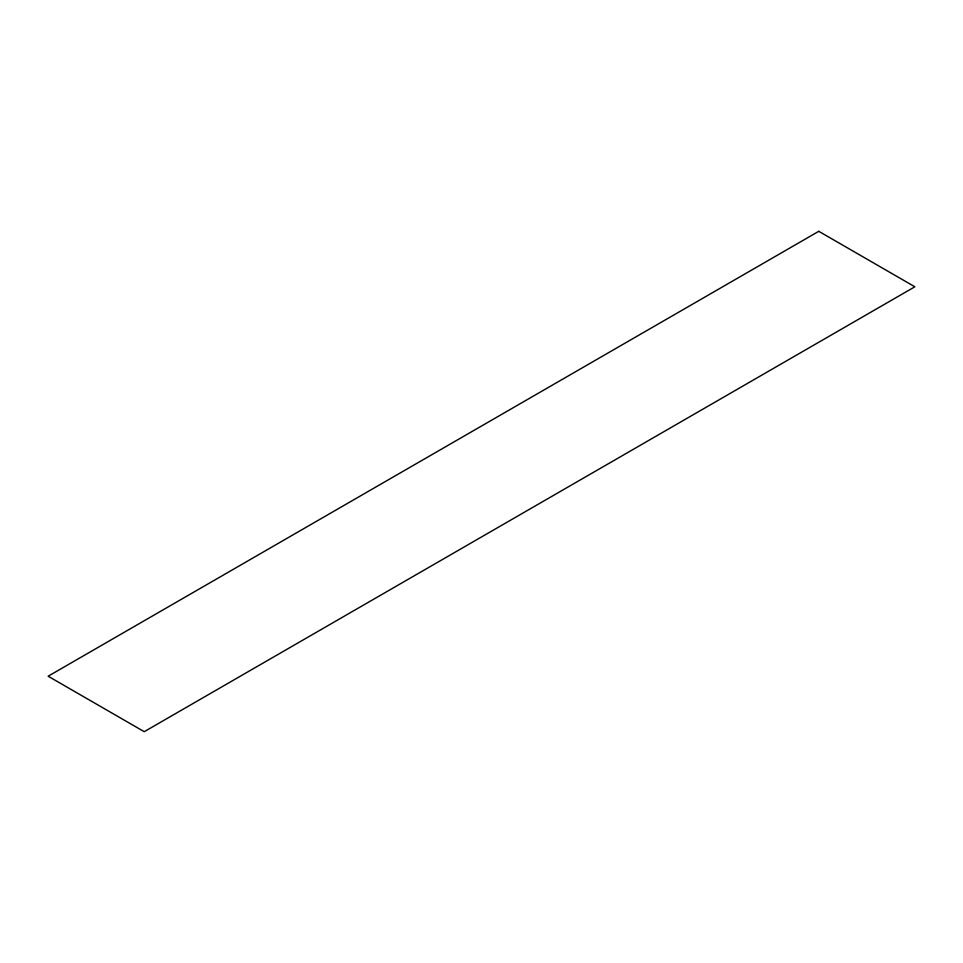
<?xml version="1.0" encoding="UTF-8"?>
<svg xmlns="http://www.w3.org/2000/svg" width="963" height="963" viewBox="0 0 963 963"><rect width="100%" height="100%" fill="white"/><g stroke="black" fill="none" stroke-linecap="round" stroke-linejoin="round"><path stroke-width="1.44" d="M818.767 231.313L48.15 676.219L144.233 731.687L914.85 286.781L818.767 231.313"/></g></svg>
